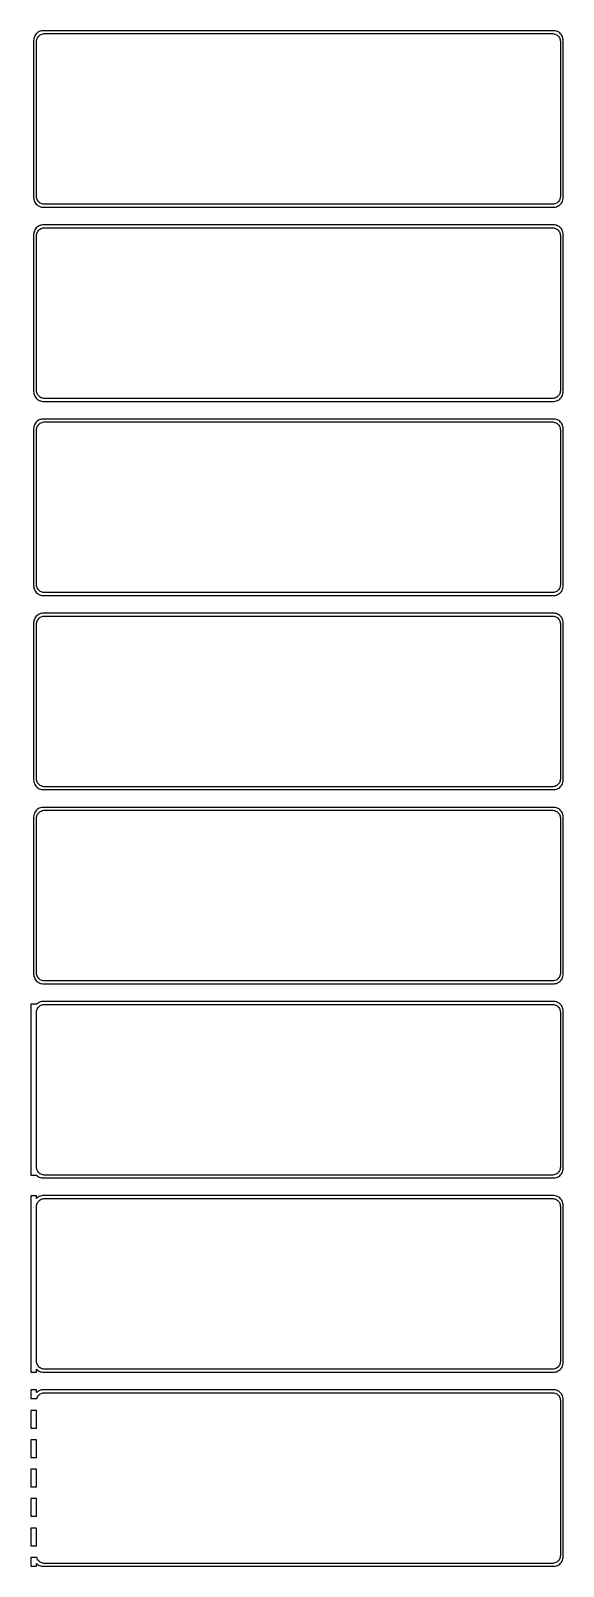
# Model space of a CAD drawing. Header units: metres. Extents: x -136 to 135, y 1440 to 2916.
# Drawn here: x -136 to 135, y 2133 to 2916 of the extents above; entities that cross this region are included whole.
import ezdxf

# ---------------------------------------------------------------- set-up
doc = ezdxf.new("R2010")
doc.units = ezdxf.units.M

msp = doc.modelspace()

# ---------------------------------------------------------------- linework, layer by layer
for p, q in [((-134.649, 2912.84), (-134.843, 2912.24)), ((-134.382, 2913.41), (-134.649, 2912.84)), ((-134.045, 2913.94), (-134.382, 2913.41)), ((-133.645, 2914.42), (-134.045, 2913.94)), ((-133.187, 2914.85), (-133.645, 2914.42)), ((-132.679, 2915.22), (-133.187, 2914.85)), ((-133.005, 2912.43), (-132.736, 2912.85)), ((-132.736, 2912.85), (-132.416, 2913.24)), ((-132.129, 2915.52), (-132.679, 2915.22)), ((-132.416, 2913.24), (-132.05, 2913.58)), ((-131.545, 2915.76), (-132.129, 2915.52)), ((-132.05, 2913.58), (-131.643, 2913.88)), ((-131.643, 2913.88), (-131.203, 2914.12)), ((-130.937, 2915.91), (-131.545, 2915.76)), ((-131.203, 2914.12), (-130.736, 2914.3)), ((-130.314, 2915.99), (-130.937, 2915.91)), ((-130.736, 2914.3), (-130.25, 2914.43)), ((130.314, 2915.99), (-130.314, 2915.99)), ((-130.25, 2914.43), (-129.751, 2914.49)), ((-129.751, 2914.49), (129.751, 2914.49)), ((129.751, 2914.49), (130.25, 2914.43)), ((130.25, 2914.43), (130.736, 2914.3)), ((130.937, 2915.91), (130.314, 2915.99)), ((130.736, 2914.3), (131.203, 2914.12)), ((131.545, 2915.76), (130.937, 2915.91)), ((131.203, 2914.12), (131.643, 2913.88)), ((132.129, 2915.52), (131.545, 2915.76)), ((131.643, 2913.88), (132.05, 2913.58)), ((132.05, 2913.58), (132.416, 2913.24)), ((132.679, 2915.22), (132.129, 2915.52)), ((132.416, 2913.24), (132.736, 2912.85)), ((133.187, 2914.85), (132.679, 2915.22)), ((132.736, 2912.85), (133.005, 2912.43)), ((133.645, 2914.42), (133.187, 2914.85)), ((134.045, 2913.94), (133.645, 2914.42)), ((134.382, 2913.41), (134.045, 2913.94)), ((134.649, 2912.84), (134.382, 2913.41)), ((134.843, 2912.24), (134.649, 2912.84)), ((-134.961, 2911.63), (-135, 2911)), ((-135, 2911), (-135, 2831)), ((-134.843, 2912.24), (-134.961, 2911.63)), ((-133.5, 2910.5), (-133.468, 2911)), ((-133.5, 2831.5), (-133.5, 2910.5)), ((-133.468, 2911), (-133.374, 2911.49)), ((-133.374, 2911.49), (-133.219, 2911.97)), ((-133.219, 2911.97), (-133.005, 2912.43)), ((133.005, 2912.43), (133.219, 2911.97)), ((133.219, 2911.97), (133.374, 2911.49)), ((133.374, 2911.49), (133.468, 2911)), ((133.468, 2911), (133.5, 2910.5)), ((133.5, 2910.5), (133.5, 2831.5)), ((134.961, 2911.63), (134.843, 2912.24)), ((135, 2911), (134.961, 2911.63)), ((135, 2831), (135, 2911)), ((-135, 2831), (-134.961, 2830.37)), ((-134.961, 2830.37), (-134.843, 2829.76)), ((-134.843, 2829.76), (-134.649, 2829.16)), ((-134.649, 2829.16), (-134.382, 2828.59)), ((-134.382, 2828.59), (-134.045, 2828.06)), ((-134.045, 2828.06), (-133.645, 2827.58)), ((-133.645, 2827.58), (-133.187, 2827.15)), ((-133.468, 2831), (-133.5, 2831.5)), ((-133.374, 2830.51), (-133.468, 2831)), ((-133.219, 2830.03), (-133.374, 2830.51)), ((-133.005, 2829.57), (-133.219, 2830.03)), ((-133.187, 2827.15), (-132.679, 2826.78)), ((-132.736, 2829.15), (-133.005, 2829.57)), ((-132.416, 2828.76), (-132.736, 2829.15)), ((-132.679, 2826.78), (-132.129, 2826.48)), ((-132.05, 2828.42), (-132.416, 2828.76)), ((-131.643, 2828.12), (-132.05, 2828.42)), ((-131.203, 2827.88), (-131.643, 2828.12)), ((-130.736, 2827.7), (-131.203, 2827.88)), ((-130.25, 2827.57), (-130.736, 2827.7)), ((-129.751, 2827.51), (-130.25, 2827.57)), ((129.751, 2827.51), (-129.751, 2827.51)), ((130.25, 2827.57), (129.751, 2827.51)), ((130.736, 2827.7), (130.25, 2827.57)), ((131.203, 2827.88), (130.736, 2827.7)), ((131.643, 2828.12), (131.203, 2827.88)), ((132.05, 2828.42), (131.643, 2828.12)), ((132.416, 2828.76), (132.05, 2828.42)), ((132.129, 2826.48), (132.679, 2826.78)), ((132.736, 2829.15), (132.416, 2828.76)), ((132.679, 2826.78), (133.187, 2827.15)), ((133.005, 2829.57), (132.736, 2829.15)), ((133.219, 2830.03), (133.005, 2829.57)), ((133.187, 2827.15), (133.645, 2827.58)), ((133.374, 2830.51), (133.219, 2830.03)), ((133.468, 2831), (133.374, 2830.51)), ((133.5, 2831.5), (133.468, 2831)), ((133.645, 2827.58), (134.045, 2828.06)), ((134.045, 2828.06), (134.382, 2828.59)), ((134.382, 2828.59), (134.649, 2829.16)), ((134.649, 2829.16), (134.843, 2829.76)), ((134.843, 2829.76), (134.961, 2830.37)), ((134.961, 2830.37), (135, 2831)), ((-132.129, 2826.48), (-131.545, 2826.24)), ((-131.545, 2826.24), (-130.937, 2826.09)), ((-130.937, 2826.09), (-130.314, 2826.01)), ((-130.314, 2826.01), (130.314, 2826.01)), ((130.314, 2826.01), (130.937, 2826.09)), ((130.937, 2826.09), (131.545, 2826.24)), ((131.545, 2826.24), (132.129, 2826.48)), ((-134.961, 2812.63), (-135, 2812)), ((-135, 2812), (-135, 2732)), ((-134.843, 2813.24), (-134.961, 2812.63)), ((-134.649, 2813.84), (-134.843, 2813.24)), ((-134.382, 2814.41), (-134.649, 2813.84)), ((-134.045, 2814.94), (-134.382, 2814.41)), ((-133.645, 2815.42), (-134.045, 2814.94)), ((-133.187, 2815.85), (-133.645, 2815.42)), ((-133.5, 2811.5), (-133.468, 2812)), ((-133.5, 2732.5), (-133.5, 2811.5)), ((-133.468, 2812), (-133.374, 2812.49)), ((-133.374, 2812.49), (-133.219, 2812.97)), ((-133.219, 2812.97), (-133.005, 2813.43)), ((-132.679, 2816.22), (-133.187, 2815.85)), ((-133.005, 2813.43), (-132.736, 2813.85)), ((-132.736, 2813.85), (-132.416, 2814.24)), ((-132.129, 2816.52), (-132.679, 2816.22)), ((-132.416, 2814.24), (-132.05, 2814.58)), ((-131.545, 2816.76), (-132.129, 2816.52)), ((-132.05, 2814.58), (-131.643, 2814.88)), ((-131.643, 2814.88), (-131.203, 2815.12)), ((-130.937, 2816.91), (-131.545, 2816.76)), ((-131.203, 2815.12), (-130.736, 2815.3)), ((-130.314, 2816.99), (-130.937, 2816.91)), ((-130.736, 2815.3), (-130.25, 2815.43)), ((130.314, 2816.99), (-130.314, 2816.99)), ((-130.25, 2815.43), (-129.751, 2815.49)), ((-129.751, 2815.49), (129.751, 2815.49)), ((129.751, 2815.49), (130.25, 2815.43)), ((130.25, 2815.43), (130.736, 2815.3)), ((130.937, 2816.91), (130.314, 2816.99)), ((130.736, 2815.3), (131.203, 2815.12)), ((131.545, 2816.76), (130.937, 2816.91)), ((131.203, 2815.12), (131.643, 2814.88)), ((132.129, 2816.52), (131.545, 2816.76)), ((131.643, 2814.88), (132.05, 2814.58)), ((132.05, 2814.58), (132.416, 2814.24)), ((132.679, 2816.22), (132.129, 2816.52)), ((132.416, 2814.24), (132.736, 2813.85)), ((133.187, 2815.85), (132.679, 2816.22)), ((132.736, 2813.85), (133.005, 2813.43)), ((133.005, 2813.43), (133.219, 2812.97)), ((133.645, 2815.42), (133.187, 2815.85)), ((133.219, 2812.97), (133.374, 2812.49)), ((133.374, 2812.49), (133.468, 2812)), ((133.468, 2812), (133.5, 2811.5)), ((133.5, 2811.5), (133.5, 2732.5)), ((134.045, 2814.94), (133.645, 2815.42)), ((134.382, 2814.41), (134.045, 2814.94)), ((134.649, 2813.84), (134.382, 2814.41)), ((134.843, 2813.24), (134.649, 2813.84)), ((134.961, 2812.63), (134.843, 2813.24)), ((135, 2812), (134.961, 2812.63)), ((135, 2732), (135, 2812)), ((-135, 2732), (-134.961, 2731.37)), ((-134.961, 2731.37), (-134.843, 2730.76)), ((-134.843, 2730.76), (-134.649, 2730.16)), ((-134.649, 2730.16), (-134.382, 2729.59)), ((-134.382, 2729.59), (-134.045, 2729.06)), ((-134.045, 2729.06), (-133.645, 2728.58)), ((-133.645, 2728.58), (-133.187, 2728.15)), ((-133.468, 2732), (-133.5, 2732.5)), ((-133.374, 2731.51), (-133.468, 2732)), ((-133.219, 2731.03), (-133.374, 2731.51)), ((-133.005, 2730.57), (-133.219, 2731.03)), ((-133.187, 2728.15), (-132.679, 2727.78)), ((-132.736, 2730.15), (-133.005, 2730.57)), ((-132.416, 2729.76), (-132.736, 2730.15)), ((-132.679, 2727.78), (-132.129, 2727.48)), ((-132.05, 2729.42), (-132.416, 2729.76)), ((-132.129, 2727.48), (-131.545, 2727.24)), ((-131.643, 2729.12), (-132.05, 2729.42)), ((-131.203, 2728.88), (-131.643, 2729.12)), ((-131.545, 2727.24), (-130.937, 2727.09)), ((-130.736, 2728.7), (-131.203, 2728.88)), ((-130.937, 2727.09), (-130.314, 2727.01)), ((-130.25, 2728.57), (-130.736, 2728.7)), ((-130.314, 2727.01), (130.314, 2727.01)), ((-129.751, 2728.51), (-130.25, 2728.57)), ((129.751, 2728.51), (-129.751, 2728.51)), ((130.25, 2728.57), (129.751, 2728.51)), ((130.736, 2728.7), (130.25, 2728.57)), ((130.314, 2727.01), (130.937, 2727.09)), ((131.203, 2728.88), (130.736, 2728.7)), ((130.937, 2727.09), (131.545, 2727.24)), ((131.643, 2729.12), (131.203, 2728.88)), ((131.545, 2727.24), (132.129, 2727.48)), ((132.05, 2729.42), (131.643, 2729.12)), ((132.416, 2729.76), (132.05, 2729.42)), ((132.129, 2727.48), (132.679, 2727.78)), ((132.736, 2730.15), (132.416, 2729.76)), ((132.679, 2727.78), (133.187, 2728.15)), ((133.005, 2730.57), (132.736, 2730.15)), ((133.219, 2731.03), (133.005, 2730.57)), ((133.187, 2728.15), (133.645, 2728.58)), ((133.374, 2731.51), (133.219, 2731.03)), ((133.468, 2732), (133.374, 2731.51)), ((133.5, 2732.5), (133.468, 2732)), ((133.645, 2728.58), (134.045, 2729.06)), ((134.045, 2729.06), (134.382, 2729.59)), ((134.382, 2729.59), (134.649, 2730.16)), ((134.649, 2730.16), (134.843, 2730.76)), ((134.843, 2730.76), (134.961, 2731.37)), ((134.961, 2731.37), (135, 2732)), ((-132.679, 2717.22), (-133.187, 2716.85)), ((-132.129, 2717.52), (-132.679, 2717.22)), ((-131.545, 2717.76), (-132.129, 2717.52)), ((-130.937, 2717.91), (-131.545, 2717.76)), ((-130.314, 2717.99), (-130.937, 2717.91)), ((130.314, 2717.99), (-130.314, 2717.99)), ((130.937, 2717.91), (130.314, 2717.99)), ((131.545, 2717.76), (130.937, 2717.91)), ((132.129, 2717.52), (131.545, 2717.76)), ((132.679, 2717.22), (132.129, 2717.52)), ((133.187, 2716.85), (132.679, 2717.22)), ((-134.961, 2713.63), (-135, 2713)), ((-135, 2713), (-135, 2633)), ((-134.843, 2714.24), (-134.961, 2713.63)), ((-134.649, 2714.84), (-134.843, 2714.24)), ((-134.382, 2715.41), (-134.649, 2714.84)), ((-134.045, 2715.94), (-134.382, 2715.41)), ((-133.645, 2716.42), (-134.045, 2715.94)), ((-133.187, 2716.85), (-133.645, 2716.42)), ((-133.5, 2712.5), (-133.468, 2713)), ((-133.5, 2633.5), (-133.5, 2712.5)), ((-133.468, 2713), (-133.374, 2713.49)), ((-133.374, 2713.49), (-133.219, 2713.97)), ((-133.219, 2713.97), (-133.005, 2714.43)), ((-133.005, 2714.43), (-132.736, 2714.85)), ((-132.736, 2714.85), (-132.416, 2715.24)), ((-132.416, 2715.24), (-132.05, 2715.58)), ((-132.05, 2715.58), (-131.643, 2715.88)), ((-131.643, 2715.88), (-131.203, 2716.12)), ((-131.203, 2716.12), (-130.736, 2716.3)), ((-130.736, 2716.3), (-130.25, 2716.43)), ((-130.25, 2716.43), (-129.751, 2716.49)), ((-129.751, 2716.49), (129.751, 2716.49)), ((129.751, 2716.49), (130.25, 2716.43)), ((130.25, 2716.43), (130.736, 2716.3)), ((130.736, 2716.3), (131.203, 2716.12)), ((131.203, 2716.12), (131.643, 2715.88)), ((131.643, 2715.88), (132.05, 2715.58)), ((132.05, 2715.58), (132.416, 2715.24)), ((132.416, 2715.24), (132.736, 2714.85)), ((132.736, 2714.85), (133.005, 2714.43)), ((133.005, 2714.43), (133.219, 2713.97)), ((133.645, 2716.42), (133.187, 2716.85)), ((133.219, 2713.97), (133.374, 2713.49)), ((133.374, 2713.49), (133.468, 2713)), ((133.468, 2713), (133.5, 2712.5)), ((133.5, 2712.5), (133.5, 2633.5)), ((134.045, 2715.94), (133.645, 2716.42)), ((134.382, 2715.41), (134.045, 2715.94)), ((134.649, 2714.84), (134.382, 2715.41)), ((134.843, 2714.24), (134.649, 2714.84)), ((134.961, 2713.63), (134.843, 2714.24)), ((135, 2713), (134.961, 2713.63)), ((135, 2633), (135, 2713)), ((-135, 2633), (-134.961, 2632.37)), ((-134.961, 2632.37), (-134.843, 2631.76)), ((-134.843, 2631.76), (-134.649, 2631.16)), ((-134.649, 2631.16), (-134.382, 2630.59)), ((-133.468, 2633), (-133.5, 2633.5)), ((-133.374, 2632.51), (-133.468, 2633)), ((-133.219, 2632.03), (-133.374, 2632.51)), ((-133.005, 2631.57), (-133.219, 2632.03)), ((-132.736, 2631.15), (-133.005, 2631.57)), ((-132.416, 2630.76), (-132.736, 2631.15)), ((132.736, 2631.15), (132.416, 2630.76)), ((133.005, 2631.57), (132.736, 2631.15)), ((133.219, 2632.03), (133.005, 2631.57)), ((133.374, 2632.51), (133.219, 2632.03)), ((133.468, 2633), (133.374, 2632.51)), ((133.5, 2633.5), (133.468, 2633)), ((134.382, 2630.59), (134.649, 2631.16)), ((134.649, 2631.16), (134.843, 2631.76)), ((134.843, 2631.76), (134.961, 2632.37)), ((134.961, 2632.37), (135, 2633)), ((-134.382, 2630.59), (-134.045, 2630.06)), ((-134.045, 2630.06), (-133.645, 2629.58)), ((-133.645, 2629.58), (-133.187, 2629.15)), ((-133.187, 2629.15), (-132.679, 2628.78)), ((-132.679, 2628.78), (-132.129, 2628.48)), ((-132.05, 2630.42), (-132.416, 2630.76)), ((-132.129, 2628.48), (-131.545, 2628.24)), ((-131.643, 2630.12), (-132.05, 2630.42)), ((-131.203, 2629.88), (-131.643, 2630.12)), ((-131.545, 2628.24), (-130.937, 2628.09)), ((-130.736, 2629.7), (-131.203, 2629.88)), ((-130.937, 2628.09), (-130.314, 2628.01)), ((-130.25, 2629.57), (-130.736, 2629.7)), ((-130.314, 2628.01), (130.314, 2628.01)), ((-129.751, 2629.51), (-130.25, 2629.57)), ((129.751, 2629.51), (-129.751, 2629.51)), ((130.25, 2629.57), (129.751, 2629.51)), ((130.736, 2629.7), (130.25, 2629.57)), ((130.314, 2628.01), (130.937, 2628.09)), ((131.203, 2629.88), (130.736, 2629.7)), ((130.937, 2628.09), (131.545, 2628.24)), ((131.643, 2630.12), (131.203, 2629.88)), ((131.545, 2628.24), (132.129, 2628.48)), ((132.05, 2630.42), (131.643, 2630.12)), ((132.416, 2630.76), (132.05, 2630.42)), ((132.129, 2628.48), (132.679, 2628.78)), ((132.679, 2628.78), (133.187, 2629.15)), ((133.187, 2629.15), (133.645, 2629.58)), ((133.645, 2629.58), (134.045, 2630.06)), ((134.045, 2630.06), (134.382, 2630.59)), ((-134.843, 2615.24), (-134.961, 2614.63)), ((-134.649, 2615.84), (-134.843, 2615.24)), ((-134.382, 2616.41), (-134.649, 2615.84)), ((-134.045, 2616.94), (-134.382, 2616.41)), ((-133.645, 2617.42), (-134.045, 2616.94)), ((-133.187, 2617.85), (-133.645, 2617.42)), ((-133.219, 2614.97), (-133.005, 2615.43)), ((-132.679, 2618.22), (-133.187, 2617.85)), ((-133.005, 2615.43), (-132.736, 2615.85)), ((-132.736, 2615.85), (-132.416, 2616.24)), ((-132.129, 2618.52), (-132.679, 2618.22)), ((-132.416, 2616.24), (-132.05, 2616.58)), ((-131.545, 2618.76), (-132.129, 2618.52)), ((-132.05, 2616.58), (-131.643, 2616.88)), ((-131.643, 2616.88), (-131.203, 2617.12)), ((-130.937, 2618.91), (-131.545, 2618.76)), ((-131.203, 2617.12), (-130.736, 2617.3)), ((-130.314, 2618.99), (-130.937, 2618.91)), ((-130.736, 2617.3), (-130.25, 2617.43)), ((130.314, 2618.99), (-130.314, 2618.99)), ((-130.25, 2617.43), (-129.751, 2617.49)), ((-129.751, 2617.49), (129.751, 2617.49)), ((129.751, 2617.49), (130.25, 2617.43)), ((130.25, 2617.43), (130.736, 2617.3)), ((130.937, 2618.91), (130.314, 2618.99)), ((130.736, 2617.3), (131.203, 2617.12)), ((131.545, 2618.76), (130.937, 2618.91)), ((131.203, 2617.12), (131.643, 2616.88)), ((132.129, 2618.52), (131.545, 2618.76)), ((131.643, 2616.88), (132.05, 2616.58)), ((132.05, 2616.58), (132.416, 2616.24)), ((132.679, 2618.22), (132.129, 2618.52)), ((132.416, 2616.24), (132.736, 2615.85)), ((133.187, 2617.85), (132.679, 2618.22)), ((132.736, 2615.85), (133.005, 2615.43)), ((133.005, 2615.43), (133.219, 2614.97)), ((133.645, 2617.42), (133.187, 2617.85)), ((134.045, 2616.94), (133.645, 2617.42)), ((134.382, 2616.41), (134.045, 2616.94)), ((134.649, 2615.84), (134.382, 2616.41)), ((134.843, 2615.24), (134.649, 2615.84)), ((134.961, 2614.63), (134.843, 2615.24)), ((-134.961, 2614.63), (-135, 2614)), ((-135, 2614), (-135, 2534)), ((-133.5, 2613.5), (-133.468, 2614)), ((-133.5, 2534.5), (-133.5, 2613.5)), ((-133.468, 2614), (-133.374, 2614.49)), ((-133.374, 2614.49), (-133.219, 2614.97)), ((133.219, 2614.97), (133.374, 2614.49)), ((133.374, 2614.49), (133.468, 2614)), ((133.468, 2614), (133.5, 2613.5)), ((133.5, 2613.5), (133.5, 2534.5)), ((135, 2614), (134.961, 2614.63)), ((135, 2534), (135, 2614)), ((-135, 2534), (-134.961, 2533.37)), ((-134.961, 2533.37), (-134.843, 2532.76)), ((-134.843, 2532.76), (-134.649, 2532.16)), ((-134.649, 2532.16), (-134.382, 2531.59)), ((-134.382, 2531.59), (-134.045, 2531.06)), ((-134.045, 2531.06), (-133.645, 2530.58)), ((-133.645, 2530.58), (-133.187, 2530.15)), ((-133.468, 2534), (-133.5, 2534.5)), ((-133.374, 2533.51), (-133.468, 2534)), ((-133.219, 2533.03), (-133.374, 2533.51)), ((-133.005, 2532.57), (-133.219, 2533.03)), ((-133.187, 2530.15), (-132.679, 2529.78)), ((-132.736, 2532.15), (-133.005, 2532.57)), ((-132.416, 2531.76), (-132.736, 2532.15)), ((-132.679, 2529.78), (-132.129, 2529.48)), ((-132.05, 2531.42), (-132.416, 2531.76)), ((-132.129, 2529.48), (-131.545, 2529.24)), ((-131.643, 2531.12), (-132.05, 2531.42)), ((-131.203, 2530.88), (-131.643, 2531.12)), ((-131.545, 2529.24), (-130.937, 2529.09)), ((-130.736, 2530.7), (-131.203, 2530.88)), ((-130.937, 2529.09), (-130.314, 2529.01)), ((-130.25, 2530.57), (-130.736, 2530.7)), ((-129.751, 2530.51), (-130.25, 2530.57)), ((129.751, 2530.51), (-129.751, 2530.51)), ((130.25, 2530.57), (129.751, 2530.51)), ((130.736, 2530.7), (130.25, 2530.57)), ((130.314, 2529.01), (130.937, 2529.09)), ((131.203, 2530.88), (130.736, 2530.7)), ((130.937, 2529.09), (131.545, 2529.24)), ((131.643, 2531.12), (131.203, 2530.88)), ((131.545, 2529.24), (132.129, 2529.48)), ((132.05, 2531.42), (131.643, 2531.12)), ((132.416, 2531.76), (132.05, 2531.42)), ((132.129, 2529.48), (132.679, 2529.78)), ((132.736, 2532.15), (132.416, 2531.76)), ((132.679, 2529.78), (133.187, 2530.15)), ((133.005, 2532.57), (132.736, 2532.15)), ((133.219, 2533.03), (133.005, 2532.57)), ((133.187, 2530.15), (133.645, 2530.58)), ((133.374, 2533.51), (133.219, 2533.03)), ((133.468, 2534), (133.374, 2533.51)), ((133.5, 2534.5), (133.468, 2534)), ((133.645, 2530.58), (134.045, 2531.06)), ((134.045, 2531.06), (134.382, 2531.59)), ((134.382, 2531.59), (134.649, 2532.16)), ((134.649, 2532.16), (134.843, 2532.76)), ((134.843, 2532.76), (134.961, 2533.37)), ((134.961, 2533.37), (135, 2534)), ((-130.314, 2529.01), (130.314, 2529.01)), ((-134.961, 2515.63), (-135, 2515)), ((-135, 2515), (-135, 2435)), ((-134.843, 2516.24), (-134.961, 2515.63)), ((-134.649, 2516.84), (-134.843, 2516.24)), ((-134.382, 2517.41), (-134.649, 2516.84)), ((-134.045, 2517.94), (-134.382, 2517.41)), ((-133.645, 2518.42), (-134.045, 2517.94)), ((-133.187, 2518.85), (-133.645, 2518.42)), ((-133.5, 2514.5), (-133.468, 2515)), ((-133.5, 2435.5), (-133.5, 2514.5)), ((-133.468, 2515), (-133.374, 2515.49)), ((-133.374, 2515.49), (-133.219, 2515.97)), ((-133.219, 2515.97), (-133.005, 2516.43)), ((-132.679, 2519.22), (-133.187, 2518.85)), ((-133.005, 2516.43), (-132.736, 2516.85)), ((-132.736, 2516.85), (-132.416, 2517.24)), ((-132.129, 2519.52), (-132.679, 2519.22)), ((-132.416, 2517.24), (-132.05, 2517.58)), ((-131.545, 2519.76), (-132.129, 2519.52)), ((-132.05, 2517.58), (-131.643, 2517.88)), ((-131.643, 2517.88), (-131.203, 2518.12)), ((-130.937, 2519.91), (-131.545, 2519.76)), ((-131.203, 2518.12), (-130.736, 2518.3)), ((-130.314, 2519.99), (-130.937, 2519.91)), ((-130.736, 2518.3), (-130.25, 2518.43)), ((130.314, 2519.99), (-130.314, 2519.99)), ((-130.25, 2518.43), (-129.751, 2518.49)), ((-129.751, 2518.49), (129.751, 2518.49)), ((129.751, 2518.49), (130.25, 2518.43)), ((130.25, 2518.43), (130.736, 2518.3)), ((130.937, 2519.91), (130.314, 2519.99)), ((130.736, 2518.3), (131.203, 2518.12)), ((131.545, 2519.76), (130.937, 2519.91)), ((131.203, 2518.12), (131.643, 2517.88)), ((132.129, 2519.52), (131.545, 2519.76)), ((131.643, 2517.88), (132.05, 2517.58)), ((132.05, 2517.58), (132.416, 2517.24)), ((132.679, 2519.22), (132.129, 2519.52)), ((132.416, 2517.24), (132.736, 2516.85)), ((133.187, 2518.85), (132.679, 2519.22)), ((132.736, 2516.85), (133.005, 2516.43)), ((133.005, 2516.43), (133.219, 2515.97)), ((133.645, 2518.42), (133.187, 2518.85)), ((133.219, 2515.97), (133.374, 2515.49)), ((133.374, 2515.49), (133.468, 2515)), ((133.468, 2515), (133.5, 2514.5)), ((133.5, 2514.5), (133.5, 2435.5)), ((134.045, 2517.94), (133.645, 2518.42)), ((134.382, 2517.41), (134.045, 2517.94)), ((134.649, 2516.84), (134.382, 2517.41)), ((134.843, 2516.24), (134.649, 2516.84)), ((134.961, 2515.63), (134.843, 2516.24)), ((135, 2515), (134.961, 2515.63)), ((135, 2435), (135, 2515)), ((-133.468, 2435), (-133.5, 2435.5)), ((133.5, 2435.5), (133.468, 2435)), ((-135, 2435), (-134.961, 2434.37)), ((-134.961, 2434.37), (-134.843, 2433.76)), ((-134.843, 2433.76), (-134.649, 2433.16)), ((-134.649, 2433.16), (-134.382, 2432.59)), ((-134.382, 2432.59), (-134.045, 2432.06)), ((-134.045, 2432.06), (-133.645, 2431.58)), ((-133.645, 2431.58), (-133.187, 2431.15)), ((-133.374, 2434.51), (-133.468, 2435)), ((-133.219, 2434.03), (-133.374, 2434.51)), ((-133.005, 2433.57), (-133.219, 2434.03)), ((-133.187, 2431.15), (-132.679, 2430.78)), ((-132.736, 2433.15), (-133.005, 2433.57)), ((-132.416, 2432.76), (-132.736, 2433.15)), ((-132.679, 2430.78), (-132.129, 2430.48)), ((-132.05, 2432.42), (-132.416, 2432.76)), ((-132.129, 2430.48), (-131.545, 2430.24)), ((-131.643, 2432.12), (-132.05, 2432.42)), ((-131.203, 2431.88), (-131.643, 2432.12)), ((-131.545, 2430.24), (-130.937, 2430.09)), ((-130.736, 2431.7), (-131.203, 2431.88)), ((-130.937, 2430.09), (-130.314, 2430.01)), ((-130.25, 2431.57), (-130.736, 2431.7)), ((-130.314, 2430.01), (130.314, 2430.01)), ((-129.751, 2431.51), (-130.25, 2431.57)), ((129.751, 2431.51), (-129.751, 2431.51)), ((130.25, 2431.57), (129.751, 2431.51)), ((130.736, 2431.7), (130.25, 2431.57)), ((130.314, 2430.01), (130.937, 2430.09)), ((131.203, 2431.88), (130.736, 2431.7)), ((130.937, 2430.09), (131.545, 2430.24)), ((131.643, 2432.12), (131.203, 2431.88)), ((131.545, 2430.24), (132.129, 2430.48)), ((132.05, 2432.42), (131.643, 2432.12)), ((132.416, 2432.76), (132.05, 2432.42)), ((132.129, 2430.48), (132.679, 2430.78)), ((132.736, 2433.15), (132.416, 2432.76)), ((132.679, 2430.78), (133.187, 2431.15)), ((133.005, 2433.57), (132.736, 2433.15)), ((133.219, 2434.03), (133.005, 2433.57)), ((133.187, 2431.15), (133.645, 2431.58)), ((133.374, 2434.51), (133.219, 2434.03)), ((133.468, 2435), (133.374, 2434.51)), ((133.645, 2431.58), (134.045, 2432.06)), ((134.045, 2432.06), (134.382, 2432.59)), ((134.382, 2432.59), (134.649, 2433.16)), ((134.649, 2433.16), (134.843, 2433.76)), ((134.843, 2433.76), (134.961, 2434.37)), ((134.961, 2434.37), (135, 2435)), ((-133.5, 2419.56), (-136.5, 2419.56)), ((-136.5, 2419.56), (-136.5, 2332.44)), ((-133.187, 2419.85), (-133.5, 2419.56)), ((-132.679, 2420.22), (-133.187, 2419.85)), ((-132.129, 2420.52), (-132.679, 2420.22)), ((-131.545, 2420.76), (-132.129, 2420.52)), ((-130.937, 2420.91), (-131.545, 2420.76)), ((-130.314, 2420.99), (-130.937, 2420.91)), ((-130.736, 2419.3), (-130.25, 2419.43)), ((130.314, 2420.99), (-130.314, 2420.99)), ((-130.25, 2419.43), (-129.751, 2419.49)), ((-129.751, 2419.49), (129.751, 2419.49)), ((129.751, 2419.49), (130.25, 2419.43)), ((130.25, 2419.43), (130.736, 2419.3)), ((130.937, 2420.91), (130.314, 2420.99)), ((131.545, 2420.76), (130.937, 2420.91)), ((132.129, 2420.52), (131.545, 2420.76)), ((132.679, 2420.22), (132.129, 2420.52)), ((133.187, 2419.85), (132.679, 2420.22)), ((133.645, 2419.42), (133.187, 2419.85)), ((134.045, 2418.94), (133.645, 2419.42)), ((-133.5, 2415.5), (-133.468, 2416)), ((-133.5, 2336.5), (-133.5, 2415.5)), ((-133.468, 2416), (-133.374, 2416.49)), ((-133.374, 2416.49), (-133.219, 2416.97)), ((-133.219, 2416.97), (-133.005, 2417.43)), ((-133.005, 2417.43), (-132.736, 2417.85)), ((-132.736, 2417.85), (-132.416, 2418.24)), ((-132.416, 2418.24), (-132.05, 2418.58)), ((-132.05, 2418.58), (-131.643, 2418.88)), ((-131.643, 2418.88), (-131.203, 2419.12)), ((-131.203, 2419.12), (-130.736, 2419.3)), ((130.736, 2419.3), (131.203, 2419.12)), ((131.203, 2419.12), (131.643, 2418.88)), ((131.643, 2418.88), (132.05, 2418.58)), ((132.05, 2418.58), (132.416, 2418.24)), ((132.416, 2418.24), (132.736, 2417.85)), ((132.736, 2417.85), (133.005, 2417.43)), ((133.005, 2417.43), (133.219, 2416.97)), ((133.219, 2416.97), (133.374, 2416.49)), ((133.374, 2416.49), (133.468, 2416)), ((133.468, 2416), (133.5, 2415.5)), ((133.5, 2415.5), (133.5, 2336.5)), ((134.382, 2418.41), (134.045, 2418.94)), ((134.649, 2417.84), (134.382, 2418.41)), ((134.843, 2417.24), (134.649, 2417.84)), ((134.961, 2416.63), (134.843, 2417.24)), ((135, 2416), (134.961, 2416.63)), ((135, 2336), (135, 2416)), ((-133.468, 2336), (-133.5, 2336.5)), ((-133.374, 2335.51), (-133.468, 2336)), ((-133.219, 2335.03), (-133.374, 2335.51)), ((-133.005, 2334.57), (-133.219, 2335.03)), ((-132.736, 2334.15), (-133.005, 2334.57)), ((-132.416, 2333.76), (-132.736, 2334.15)), ((-132.05, 2333.42), (-132.416, 2333.76)), ((-131.643, 2333.12), (-132.05, 2333.42)), ((132.05, 2333.42), (131.643, 2333.12)), ((132.416, 2333.76), (132.05, 2333.42)), ((132.736, 2334.15), (132.416, 2333.76)), ((133.005, 2334.57), (132.736, 2334.15)), ((133.219, 2335.03), (133.005, 2334.57)), ((133.374, 2335.51), (133.219, 2335.03)), ((133.468, 2336), (133.374, 2335.51)), ((133.5, 2336.5), (133.468, 2336)), ((134.045, 2333.06), (134.382, 2333.59)), ((134.382, 2333.59), (134.649, 2334.16)), ((134.649, 2334.16), (134.843, 2334.76)), ((134.843, 2334.76), (134.961, 2335.37)), ((134.961, 2335.37), (135, 2336)), ((-136.5, 2332.44), (-133.5, 2332.44)), ((-133.5, 2332.44), (-133.187, 2332.15)), ((-133.187, 2332.15), (-132.679, 2331.78)), ((-132.679, 2331.78), (-132.129, 2331.48)), ((-132.129, 2331.48), (-131.545, 2331.24)), ((-131.203, 2332.88), (-131.643, 2333.12)), ((-131.545, 2331.24), (-130.937, 2331.09)), ((-130.736, 2332.7), (-131.203, 2332.88)), ((-130.937, 2331.09), (-130.314, 2331.01)), ((-130.25, 2332.57), (-130.736, 2332.7)), ((-130.314, 2331.01), (130.314, 2331.01)), ((-129.751, 2332.51), (-130.25, 2332.57)), ((129.751, 2332.51), (-129.751, 2332.51)), ((130.25, 2332.57), (129.751, 2332.51)), ((130.736, 2332.7), (130.25, 2332.57)), ((130.314, 2331.01), (130.937, 2331.09)), ((131.203, 2332.88), (130.736, 2332.7)), ((130.937, 2331.09), (131.545, 2331.24)), ((131.643, 2333.12), (131.203, 2332.88)), ((131.545, 2331.24), (132.129, 2331.48)), ((132.129, 2331.48), (132.679, 2331.78)), ((132.679, 2331.78), (133.187, 2332.15)), ((133.187, 2332.15), (133.645, 2332.58)), ((133.645, 2332.58), (134.045, 2333.06)), ((-133.5, 2321.97), (-136.5, 2321.97)), ((-136.5, 2321.97), (-136.5, 2232.03)), ((-133.5, 2320.56), (-133.5, 2321.97)), ((-133.187, 2320.85), (-133.5, 2320.56)), ((-133.374, 2317.49), (-133.219, 2317.97)), ((-133.219, 2317.97), (-133.005, 2318.43)), ((-132.679, 2321.22), (-133.187, 2320.85)), ((-133.005, 2318.43), (-132.736, 2318.85)), ((-132.736, 2318.85), (-132.416, 2319.24)), ((-132.129, 2321.52), (-132.679, 2321.22)), ((-132.416, 2319.24), (-132.05, 2319.58)), ((-131.545, 2321.76), (-132.129, 2321.52)), ((-132.05, 2319.58), (-131.643, 2319.88)), ((-131.643, 2319.88), (-131.203, 2320.12)), ((-130.937, 2321.91), (-131.545, 2321.76)), ((-131.203, 2320.12), (-130.736, 2320.3)), ((-130.314, 2321.99), (-130.937, 2321.91)), ((-130.736, 2320.3), (-130.25, 2320.43)), ((130.314, 2321.99), (-130.314, 2321.99)), ((-130.25, 2320.43), (-129.751, 2320.49)), ((-129.751, 2320.49), (129.751, 2320.49)), ((129.751, 2320.49), (130.25, 2320.43)), ((130.25, 2320.43), (130.736, 2320.3)), ((130.937, 2321.91), (130.314, 2321.99)), ((130.736, 2320.3), (131.203, 2320.12)), ((131.545, 2321.76), (130.937, 2321.91)), ((131.203, 2320.12), (131.643, 2319.88)), ((132.129, 2321.52), (131.545, 2321.76)), ((131.643, 2319.88), (132.05, 2319.58)), ((132.05, 2319.58), (132.416, 2319.24)), ((132.679, 2321.22), (132.129, 2321.52)), ((132.416, 2319.24), (132.736, 2318.85)), ((133.187, 2320.85), (132.679, 2321.22)), ((132.736, 2318.85), (133.005, 2318.43)), ((133.005, 2318.43), (133.219, 2317.97)), ((133.645, 2320.42), (133.187, 2320.85)), ((133.219, 2317.97), (133.374, 2317.49)), ((134.045, 2319.94), (133.645, 2320.42)), ((134.382, 2319.41), (134.045, 2319.94)), ((134.649, 2318.84), (134.382, 2319.41)), ((134.843, 2318.24), (134.649, 2318.84)), ((134.961, 2317.63), (134.843, 2318.24)), ((135, 2317), (134.961, 2317.63)), ((-133.5, 2316.5), (-133.468, 2317)), ((-133.5, 2237.5), (-133.5, 2316.5)), ((-133.468, 2317), (-133.374, 2317.49)), ((133.374, 2317.49), (133.468, 2317)), ((133.468, 2317), (133.5, 2316.5)), ((133.5, 2316.5), (133.5, 2237.5)), ((135, 2237), (135, 2317)), ((-136.5, 2232.03), (-133.5, 2232.03)), ((-133.468, 2237), (-133.5, 2237.5)), ((-133.5, 2232.03), (-133.5, 2233.44)), ((-133.5, 2233.44), (-133.187, 2233.15)), ((-133.374, 2236.51), (-133.468, 2237)), ((-133.219, 2236.03), (-133.374, 2236.51)), ((-133.005, 2235.57), (-133.219, 2236.03)), ((-133.187, 2233.15), (-132.679, 2232.78)), ((-132.736, 2235.15), (-133.005, 2235.57)), ((-132.416, 2234.76), (-132.736, 2235.15)), ((-132.679, 2232.78), (-132.129, 2232.48)), ((-132.05, 2234.42), (-132.416, 2234.76)), ((-132.129, 2232.48), (-131.545, 2232.24)), ((-131.643, 2234.12), (-132.05, 2234.42)), ((-131.203, 2233.88), (-131.643, 2234.12)), ((-131.545, 2232.24), (-130.937, 2232.09)), ((-130.736, 2233.7), (-131.203, 2233.88)), ((-130.937, 2232.09), (-130.314, 2232.01)), ((-130.25, 2233.57), (-130.736, 2233.7)), ((-130.314, 2232.01), (130.314, 2232.01)), ((-129.751, 2233.51), (-130.25, 2233.57)), ((129.751, 2233.51), (-129.751, 2233.51)), ((130.25, 2233.57), (129.751, 2233.51)), ((130.736, 2233.7), (130.25, 2233.57)), ((130.314, 2232.01), (130.937, 2232.09)), ((131.203, 2233.88), (130.736, 2233.7)), ((130.937, 2232.09), (131.545, 2232.24)), ((131.643, 2234.12), (131.203, 2233.88)), ((131.545, 2232.24), (132.129, 2232.48)), ((132.05, 2234.42), (131.643, 2234.12)), ((132.416, 2234.76), (132.05, 2234.42)), ((132.129, 2232.48), (132.679, 2232.78)), ((132.736, 2235.15), (132.416, 2234.76)), ((132.679, 2232.78), (133.187, 2233.15)), ((133.005, 2235.57), (132.736, 2235.15)), ((133.219, 2236.03), (133.005, 2235.57)), ((133.187, 2233.15), (133.645, 2233.58)), ((133.374, 2236.51), (133.219, 2236.03)), ((133.468, 2237), (133.374, 2236.51)), ((133.5, 2237.5), (133.468, 2237)), ((133.645, 2233.58), (134.045, 2234.06)), ((134.045, 2234.06), (134.382, 2234.59)), ((134.382, 2234.59), (134.649, 2235.16)), ((134.649, 2235.16), (134.843, 2235.76)), ((134.843, 2235.76), (134.961, 2236.37)), ((134.961, 2236.37), (135, 2237)), ((-133.5, 2222.99), (-136.5, 2222.99)), ((-136.5, 2222.99), (-136.5, 2218.49)), ((-136.5, 2218.49), (-133.374, 2218.49)), ((-133.5, 2221.56), (-133.5, 2222.99)), ((-133.187, 2221.85), (-133.5, 2221.56)), ((-133.374, 2218.49), (-133.219, 2218.97)), ((-133.374, 2218.49), (-133.374, 2218.49)), ((-133.219, 2218.97), (-133.005, 2219.43)), ((-132.679, 2222.22), (-133.187, 2221.85)), ((-133.005, 2219.43), (-132.736, 2219.85)), ((-132.736, 2219.85), (-132.416, 2220.24)), ((-132.129, 2222.52), (-132.679, 2222.22)), ((-132.416, 2220.24), (-132.05, 2220.58)), ((-131.545, 2222.76), (-132.129, 2222.52)), ((-132.05, 2220.58), (-131.643, 2220.88)), ((-131.643, 2220.88), (-131.203, 2221.12)), ((-130.937, 2222.91), (-131.545, 2222.76)), ((-131.203, 2221.12), (-130.736, 2221.3)), ((-130.314, 2222.99), (-130.937, 2222.91)), ((-130.736, 2221.3), (-130.25, 2221.43)), ((130.314, 2222.99), (-130.314, 2222.99)), ((-130.25, 2221.43), (-129.751, 2221.49)), ((-129.751, 2221.49), (129.751, 2221.49)), ((129.751, 2221.49), (130.25, 2221.43)), ((130.25, 2221.43), (130.736, 2221.3)), ((130.937, 2222.91), (130.314, 2222.99)), ((130.736, 2221.3), (131.203, 2221.12)), ((131.545, 2222.76), (130.937, 2222.91)), ((131.203, 2221.12), (131.643, 2220.88)), ((132.129, 2222.52), (131.545, 2222.76)), ((131.643, 2220.88), (132.05, 2220.58)), ((132.05, 2220.58), (132.416, 2220.24)), ((132.679, 2222.22), (132.129, 2222.52)), ((132.416, 2220.24), (132.736, 2219.85)), ((133.187, 2221.85), (132.679, 2222.22)), ((132.736, 2219.85), (133.005, 2219.43)), ((133.005, 2219.43), (133.219, 2218.97)), ((133.645, 2221.42), (133.187, 2221.85)), ((133.219, 2218.97), (133.374, 2218.49)), ((133.374, 2218.49), (133.468, 2218)), ((133.468, 2218), (133.5, 2217.5)), ((133.5, 2217.5), (133.5, 2138.5)), ((134.045, 2220.94), (133.645, 2221.42)), ((134.382, 2220.41), (134.045, 2220.94)), ((134.649, 2219.84), (134.382, 2220.41)), ((134.843, 2219.24), (134.649, 2219.84)), ((134.961, 2218.63), (134.843, 2219.24)), ((135, 2218), (134.961, 2218.63)), ((135, 2138), (135, 2218)), ((-133.5, 2212.51), (-136.5, 2212.51)), ((-136.5, 2212.51), (-136.5, 2203.49)), ((-133.5, 2203.49), (-133.5, 2212.51)), ((-136.5, 2203.49), (-133.5, 2203.49)), ((-133.5, 2197.51), (-136.5, 2197.51)), ((-136.5, 2197.51), (-136.5, 2188.49)), ((-133.5, 2188.49), (-133.5, 2197.51)), ((-136.5, 2188.49), (-133.5, 2188.49)), ((-133.5, 2182.51), (-136.5, 2182.51)), ((-136.5, 2182.51), (-136.5, 2173.49)), ((-133.5, 2173.49), (-133.5, 2182.51)), ((-136.5, 2173.49), (-133.5, 2173.49)), ((-133.5, 2167.51), (-136.5, 2167.51)), ((-136.5, 2167.51), (-136.5, 2158.49)), ((-133.5, 2158.49), (-133.5, 2167.51)), ((-136.5, 2158.49), (-133.5, 2158.49)), ((-133.5, 2152.51), (-136.5, 2152.51)), ((-136.5, 2152.51), (-136.5, 2143.49)), ((-133.5, 2143.49), (-133.5, 2152.51)), ((-136.5, 2143.49), (-133.5, 2143.49)), ((133.468, 2138), (133.374, 2137.51)), ((133.5, 2138.5), (133.468, 2138)), ((134.961, 2137.37), (135, 2138)), ((-133.374, 2137.51), (-136.5, 2137.51)), ((-136.5, 2137.51), (-136.5, 2133.01)), ((-136.5, 2133.01), (-133.5, 2133.01)), ((-133.5, 2134.44), (-133.187, 2134.15)), ((-133.5, 2133.01), (-133.5, 2134.44)), ((-133.219, 2137.03), (-133.374, 2137.51)), ((-133.374, 2137.51), (-133.374, 2137.51)), ((-133.005, 2136.57), (-133.219, 2137.03)), ((-133.187, 2134.15), (-132.679, 2133.78)), ((-132.736, 2136.15), (-133.005, 2136.57)), ((-132.416, 2135.76), (-132.736, 2136.15)), ((-132.679, 2133.78), (-132.129, 2133.48)), ((-132.05, 2135.42), (-132.416, 2135.76)), ((-132.129, 2133.48), (-131.545, 2133.24)), ((-131.643, 2135.12), (-132.05, 2135.42)), ((-131.203, 2134.88), (-131.643, 2135.12)), ((-131.545, 2133.24), (-130.937, 2133.09)), ((-130.736, 2134.7), (-131.203, 2134.88)), ((-130.937, 2133.09), (-130.314, 2133.01)), ((-130.25, 2134.57), (-130.736, 2134.7)), ((-130.314, 2133.01), (130.314, 2133.01)), ((-129.751, 2134.51), (-130.25, 2134.57)), ((129.751, 2134.51), (-129.751, 2134.51)), ((130.25, 2134.57), (129.751, 2134.51)), ((130.736, 2134.7), (130.25, 2134.57)), ((130.314, 2133.01), (130.937, 2133.09)), ((131.203, 2134.88), (130.736, 2134.7)), ((130.937, 2133.09), (131.545, 2133.24)), ((131.643, 2135.12), (131.203, 2134.88)), ((131.545, 2133.24), (132.129, 2133.48)), ((132.05, 2135.42), (131.643, 2135.12)), ((132.416, 2135.76), (132.05, 2135.42)), ((132.129, 2133.48), (132.679, 2133.78)), ((132.736, 2136.15), (132.416, 2135.76)), ((132.679, 2133.78), (133.187, 2134.15)), ((133.005, 2136.57), (132.736, 2136.15)), ((133.219, 2137.03), (133.005, 2136.57)), ((133.187, 2134.15), (133.645, 2134.58)), ((133.374, 2137.51), (133.219, 2137.03)), ((133.645, 2134.58), (134.045, 2135.06)), ((134.045, 2135.06), (134.382, 2135.59)), ((134.382, 2135.59), (134.649, 2136.16)), ((134.649, 2136.16), (134.843, 2136.76)), ((134.843, 2136.76), (134.961, 2137.37))]:
    msp.add_line(p, q)

doc.saveas('drawing.dxf')
